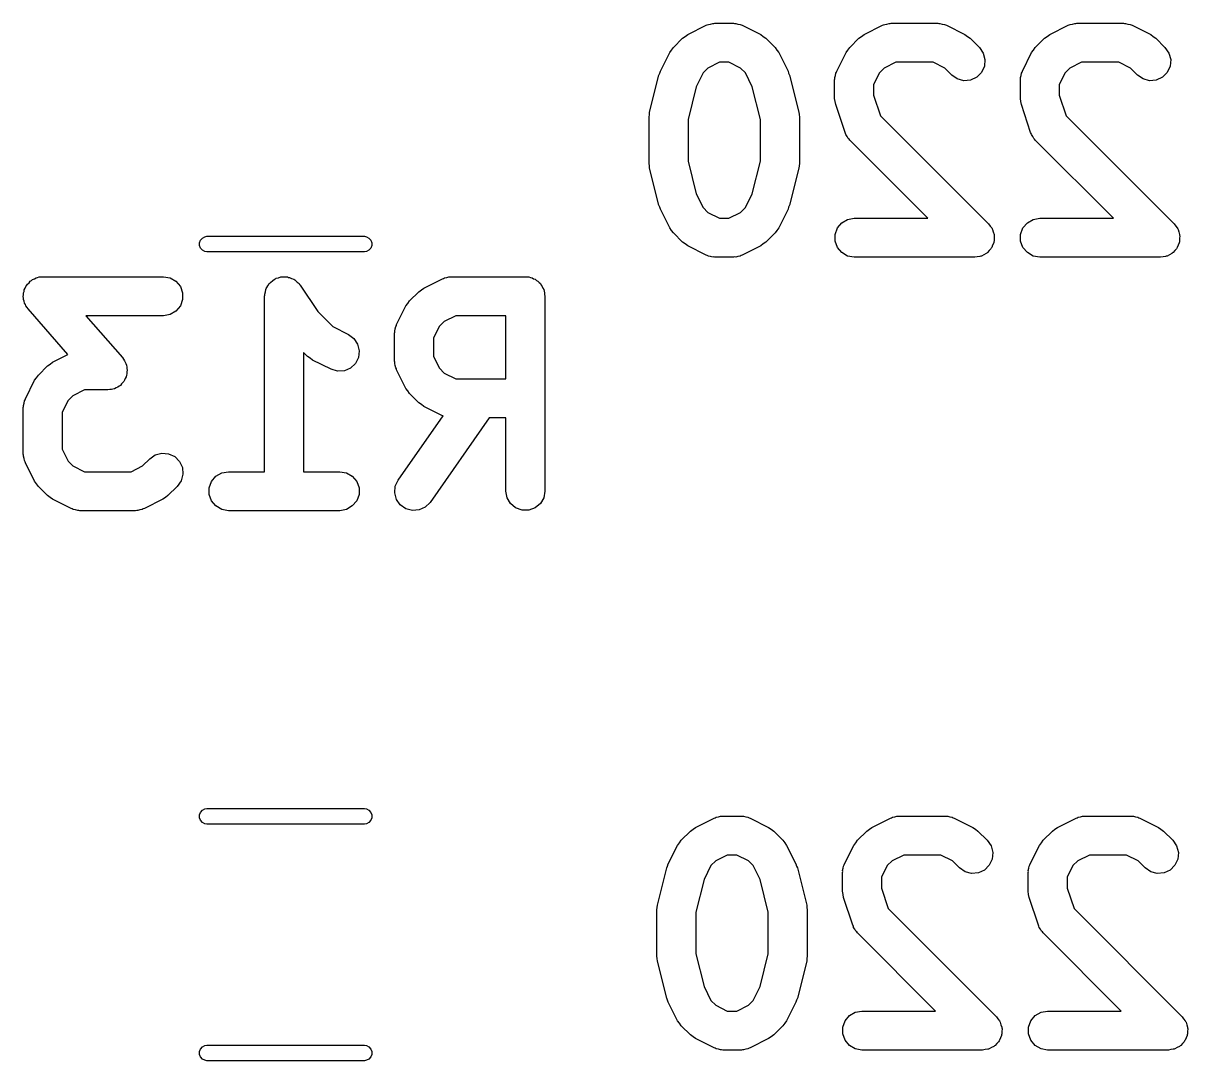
# Model space of a CAD drawing. Extents: x 81 to 161, y -172 to -32.
# Drawn here: x 127.27 to 136.23, y -143.59 to -135.61 of the extents above; entities that cross this region are included whole.
import ezdxf

# ---------------------------------------------------------------- set-up
doc = ezdxf.new("R2010")
doc.units = 0
doc.header["$MEASUREMENT"] = 0
doc.layers.add('BLACK', color=7, linetype='CONTINUOUS')

msp = doc.modelspace()

# ---------------------------------------------------------------- linework, layer by layer
at = {"layer": 'BLACK', "linetype": 'CONTINUOUS'}
for p, q in [((132.38, -135.696), (132.523, -135.624)), ((132.523, -135.624), (132.531, -135.622)), ((132.531, -135.622), (132.539, -135.618)), ((132.539, -135.618), (132.556, -135.615)), ((132.556, -135.615), (132.573, -135.61)), ((132.573, -135.61), (132.581, -135.61)), ((132.581, -135.61), (132.59, -135.609)), ((132.59, -135.609), (132.733, -135.609)), ((132.733, -135.609), (132.741, -135.61)), ((132.741, -135.61), (132.75, -135.61)), ((132.75, -135.61), (132.767, -135.615)), ((132.767, -135.615), (132.784, -135.618)), ((132.784, -135.618), (132.792, -135.622)), ((132.792, -135.622), (132.8, -135.624)), ((132.8, -135.624), (132.943, -135.696)), ((133.737, -135.696), (133.88, -135.624)), ((133.88, -135.624), (133.888, -135.622)), ((133.888, -135.622), (133.896, -135.618)), ((133.896, -135.618), (133.913, -135.615)), ((133.913, -135.615), (133.93, -135.61)), ((133.93, -135.61), (133.939, -135.61)), ((133.939, -135.61), (133.947, -135.609)), ((133.947, -135.609), (134.304, -135.609)), ((134.304, -135.609), (134.313, -135.61)), ((134.313, -135.61), (134.321, -135.61)), ((134.321, -135.61), (134.338, -135.615)), ((134.338, -135.615), (134.356, -135.618)), ((134.356, -135.618), (134.363, -135.622)), ((134.363, -135.622), (134.371, -135.624)), ((134.371, -135.624), (134.514, -135.696)), ((135.166, -135.696), (135.309, -135.624)), ((135.309, -135.624), (135.317, -135.622)), ((135.317, -135.622), (135.324, -135.618)), ((135.324, -135.618), (135.342, -135.615)), ((135.342, -135.615), (135.359, -135.61)), ((135.359, -135.61), (135.367, -135.61)), ((135.367, -135.61), (135.376, -135.609)), ((135.376, -135.609), (135.733, -135.609)), ((135.733, -135.609), (135.741, -135.61)), ((135.741, -135.61), (135.75, -135.61)), ((135.75, -135.61), (135.767, -135.615)), ((135.767, -135.615), (135.784, -135.618)), ((135.784, -135.618), (135.792, -135.622)), ((135.792, -135.622), (135.8, -135.624)), ((135.8, -135.624), (135.943, -135.696)), ((132.27, -135.795), (132.341, -135.724)), ((132.341, -135.724), (132.361, -135.71)), ((132.361, -135.71), (132.38, -135.696)), ((132.943, -135.696), (132.962, -135.71)), ((132.962, -135.71), (132.982, -135.724)), ((132.982, -135.724), (133.053, -135.795)), ((133.627, -135.795), (133.698, -135.724)), ((133.698, -135.724), (133.718, -135.71)), ((133.718, -135.71), (133.737, -135.696)), ((134.514, -135.696), (134.534, -135.71)), ((134.534, -135.71), (134.553, -135.724)), ((134.553, -135.724), (134.625, -135.795)), ((135.055, -135.795), (135.127, -135.724)), ((135.127, -135.724), (135.146, -135.71)), ((135.146, -135.71), (135.166, -135.696)), ((135.943, -135.696), (135.962, -135.71)), ((135.962, -135.71), (135.982, -135.724)), ((135.982, -135.724), (136.053, -135.795)), ((132.17, -135.977), (132.242, -135.834)), ((132.242, -135.834), (132.256, -135.815)), ((132.256, -135.815), (132.27, -135.795)), ((133.053, -135.795), (133.067, -135.815)), ((133.067, -135.815), (133.081, -135.834)), ((133.081, -135.834), (133.153, -135.977)), ((133.527, -135.977), (133.599, -135.834)), ((133.599, -135.834), (133.613, -135.815)), ((133.613, -135.815), (133.627, -135.795)), ((134.625, -135.795), (134.655, -135.838)), ((134.655, -135.838), (134.668, -135.888)), ((134.956, -135.977), (135.027, -135.834)), ((135.027, -135.834), (135.042, -135.815)), ((135.042, -135.815), (135.055, -135.795)), ((136.053, -135.795), (136.083, -135.838)), ((136.083, -135.838), (136.097, -135.888)), ((132.625, -135.909), (132.536, -135.953)), ((132.697, -135.909), (132.625, -135.909)), ((132.787, -135.953), (132.697, -135.909)), ((133.983, -135.909), (133.893, -135.953)), ((134.269, -135.909), (133.983, -135.909)), ((134.358, -135.953), (134.269, -135.909)), ((134.668, -135.888), (134.663, -135.94)), ((135.411, -135.909), (135.322, -135.953)), ((135.697, -135.909), (135.411, -135.909)), ((135.787, -135.953), (135.697, -135.909)), ((136.097, -135.888), (136.092, -135.94)), ((132.087, -136.294), (132.159, -136.008)), ((132.159, -136.008), (132.165, -135.993)), ((132.165, -135.993), (132.17, -135.977)), ((132.499, -135.99), (132.446, -136.097)), ((132.536, -135.953), (132.499, -135.99)), ((132.824, -135.99), (132.787, -135.953)), ((132.877, -136.097), (132.824, -135.99)), ((133.153, -135.977), (133.157, -135.993)), ((133.157, -135.993), (133.164, -136.008)), ((133.164, -136.008), (133.236, -136.294)), ((133.512, -136.027), (133.517, -136.01)), ((133.513, -136.036), (133.512, -136.027)), ((133.517, -136.01), (133.52, -135.993)), ((133.52, -135.993), (133.525, -135.985)), ((133.525, -135.985), (133.527, -135.977)), ((133.856, -135.99), (133.811, -136.08)), ((133.893, -135.953), (133.856, -135.99)), ((134.413, -136.007), (134.358, -135.953)), ((134.455, -136.037), (134.413, -136.007)), ((134.605, -136.024), (134.557, -136.046)), ((134.641, -135.987), (134.605, -136.024)), ((134.663, -135.94), (134.641, -135.987)), ((134.941, -136.027), (134.946, -136.01)), ((134.942, -136.036), (134.941, -136.027)), ((134.946, -136.01), (134.949, -135.993)), ((134.949, -135.993), (134.953, -135.985)), ((134.953, -135.985), (134.956, -135.977)), ((135.285, -135.99), (135.24, -136.08)), ((135.322, -135.953), (135.285, -135.99)), ((135.841, -136.007), (135.787, -135.953)), ((135.884, -136.037), (135.841, -136.007)), ((136.033, -136.024), (135.986, -136.046)), ((136.07, -135.987), (136.033, -136.024)), ((136.092, -135.94), (136.07, -135.987)), ((132.446, -136.097), (132.383, -136.348)), ((132.94, -136.348), (132.877, -136.097)), ((133.511, -136.044), (133.513, -136.036)), ((133.511, -136.187), (133.511, -136.044)), ((133.811, -136.08), (133.811, -136.163)), ((134.505, -136.051), (134.455, -136.037)), ((134.557, -136.046), (134.505, -136.051)), ((134.94, -136.044), (134.942, -136.036)), ((134.94, -136.187), (134.94, -136.044)), ((135.24, -136.08), (135.24, -136.163)), ((135.934, -136.051), (135.884, -136.037)), ((135.986, -136.046), (135.934, -136.051)), ((133.516, -136.211), (133.511, -136.187)), ((133.811, -136.163), (133.864, -136.32)), ((134.944, -136.211), (134.94, -136.187)), ((135.24, -136.163), (135.293, -136.32)), ((132.086, -136.312), (132.087, -136.294)), ((133.236, -136.294), (133.237, -136.312)), ((133.519, -136.235), (133.516, -136.211)), ((133.591, -136.449), (133.519, -136.235)), ((134.948, -136.235), (134.944, -136.211)), ((135.019, -136.449), (134.948, -136.235)), ((132.083, -136.33), (132.086, -136.312)), ((132.083, -136.687), (132.083, -136.33)), ((132.383, -136.348), (132.383, -136.669)), ((132.94, -136.669), (132.94, -136.348)), ((133.237, -136.312), (133.24, -136.33)), ((133.24, -136.33), (133.24, -136.687)), ((133.864, -136.32), (134.696, -137.153)), ((135.293, -136.32), (136.125, -137.153)), ((133.595, -136.456), (133.591, -136.449)), ((133.597, -136.465), (133.595, -136.456)), ((133.607, -136.479), (133.597, -136.465)), ((135.023, -136.456), (135.019, -136.449)), ((135.025, -136.465), (135.023, -136.456)), ((135.036, -136.479), (135.025, -136.465)), ((133.615, -136.495), (133.607, -136.479)), ((133.622, -136.5), (133.615, -136.495)), ((133.627, -136.507), (133.622, -136.5)), ((134.228, -137.109), (133.627, -136.507)), ((135.044, -136.495), (135.036, -136.479)), ((135.05, -136.5), (135.044, -136.495)), ((135.055, -136.507), (135.05, -136.5)), ((135.656, -137.109), (135.055, -136.507)), ((132.086, -136.705), (132.083, -136.687)), ((132.087, -136.724), (132.086, -136.705)), ((132.159, -137.009), (132.087, -136.724)), ((132.383, -136.669), (132.446, -136.921)), ((132.877, -136.921), (132.94, -136.669)), ((133.236, -136.724), (133.164, -137.009)), ((133.237, -136.705), (133.236, -136.724)), ((133.24, -136.687), (133.237, -136.705)), ((132.446, -136.921), (132.499, -137.027)), ((132.824, -137.027), (132.877, -136.921)), ((132.165, -137.024), (132.159, -137.009)), ((133.164, -137.009), (133.157, -137.024)), ((132.17, -137.04), (132.165, -137.024)), ((132.242, -137.183), (132.17, -137.04)), ((132.499, -137.027), (132.536, -137.064)), ((132.536, -137.064), (132.625, -137.109)), ((132.697, -137.109), (132.787, -137.064)), ((132.787, -137.064), (132.824, -137.027)), ((133.153, -137.04), (133.081, -137.183)), ((133.157, -137.024), (133.153, -137.04)), ((132.256, -137.202), (132.242, -137.183)), ((132.625, -137.109), (132.697, -137.109)), ((133.081, -137.183), (133.067, -137.202)), ((133.514, -137.233), (133.532, -137.184)), ((133.532, -137.184), (133.565, -137.144)), ((133.565, -137.144), (133.61, -137.118)), ((133.61, -137.118), (133.661, -137.109)), ((133.661, -137.109), (134.228, -137.109)), ((134.696, -137.153), (134.707, -137.169)), ((134.707, -137.169), (134.72, -137.184)), ((134.72, -137.184), (134.722, -137.19)), ((134.722, -137.19), (134.726, -137.195)), ((134.942, -137.233), (134.96, -137.184)), ((134.96, -137.184), (134.994, -137.144)), ((134.994, -137.144), (135.039, -137.118)), ((135.039, -137.118), (135.09, -137.109)), ((135.09, -137.109), (135.656, -137.109)), ((136.125, -137.153), (136.136, -137.169)), ((136.136, -137.169), (136.148, -137.184)), ((136.148, -137.184), (136.151, -137.19)), ((136.151, -137.19), (136.155, -137.195)), ((128.624, -137.297), (128.631, -137.278)), ((128.631, -137.278), (128.645, -137.261)), ((128.645, -137.261), (128.663, -137.251)), ((128.663, -137.251), (128.679, -137.248)), ((128.679, -137.248), (129.893, -137.248)), ((129.893, -137.248), (129.909, -137.251)), ((129.909, -137.251), (129.927, -137.261)), ((129.927, -137.261), (129.941, -137.278)), ((129.941, -137.278), (129.948, -137.297)), ((132.27, -137.222), (132.256, -137.202)), ((132.341, -137.293), (132.27, -137.222)), ((133.053, -137.222), (132.982, -137.293)), ((133.067, -137.202), (133.053, -137.222)), ((133.514, -137.285), (133.514, -137.233)), ((134.726, -137.195), (134.731, -137.214)), ((134.731, -137.214), (134.738, -137.233)), ((134.738, -137.233), (134.738, -137.239)), ((134.738, -137.239), (134.739, -137.245)), ((134.739, -137.245), (134.738, -137.265)), ((134.738, -137.265), (134.738, -137.285)), ((134.942, -137.285), (134.942, -137.233)), ((136.155, -137.195), (136.16, -137.214)), ((136.16, -137.214), (136.166, -137.233)), ((136.166, -137.233), (136.166, -137.239)), ((136.166, -137.239), (136.168, -137.245)), ((136.168, -137.245), (136.166, -137.265)), ((136.166, -137.265), (136.166, -137.285)), ((128.624, -137.319), (128.624, -137.297)), ((128.631, -137.338), (128.624, -137.319)), ((128.645, -137.355), (128.631, -137.338)), ((128.663, -137.365), (128.645, -137.355)), ((128.679, -137.368), (128.663, -137.365)), ((129.893, -137.368), (128.679, -137.368)), ((129.909, -137.365), (129.893, -137.368)), ((129.927, -137.355), (129.909, -137.365)), ((129.941, -137.338), (129.927, -137.355)), ((129.948, -137.319), (129.941, -137.338)), ((129.948, -137.297), (129.948, -137.319)), ((132.361, -137.307), (132.341, -137.293)), ((132.38, -137.321), (132.361, -137.307)), ((132.523, -137.393), (132.38, -137.321)), ((132.943, -137.321), (132.8, -137.393)), ((132.962, -137.307), (132.943, -137.321)), ((132.982, -137.293), (132.962, -137.307)), ((133.532, -137.334), (133.514, -137.285)), ((133.565, -137.373), (133.532, -137.334)), ((134.699, -137.358), (134.686, -137.373)), ((134.713, -137.345), (134.699, -137.358)), ((134.716, -137.339), (134.713, -137.345)), ((134.72, -137.334), (134.716, -137.339)), ((134.727, -137.315), (134.72, -137.334)), ((134.735, -137.297), (134.727, -137.315)), ((134.738, -137.285), (134.735, -137.291)), ((134.735, -137.291), (134.735, -137.297)), ((134.96, -137.334), (134.942, -137.285)), ((134.994, -137.373), (134.96, -137.334)), ((136.128, -137.358), (136.115, -137.373)), ((136.141, -137.345), (136.128, -137.358)), ((136.144, -137.339), (136.141, -137.345)), ((136.148, -137.334), (136.144, -137.339)), ((136.155, -137.315), (136.148, -137.334)), ((136.163, -137.297), (136.155, -137.315)), ((136.164, -137.291), (136.163, -137.297)), ((136.166, -137.285), (136.164, -137.291)), ((132.531, -137.395), (132.523, -137.393)), ((132.539, -137.4), (132.531, -137.395)), ((132.556, -137.403), (132.539, -137.4)), ((132.573, -137.408), (132.556, -137.403)), ((132.581, -137.407), (132.573, -137.408)), ((132.59, -137.409), (132.581, -137.407)), ((132.733, -137.409), (132.59, -137.409)), ((132.741, -137.407), (132.733, -137.409)), ((132.75, -137.408), (132.741, -137.407)), ((132.767, -137.403), (132.75, -137.408)), ((132.784, -137.4), (132.767, -137.403)), ((132.792, -137.395), (132.784, -137.4)), ((132.8, -137.393), (132.792, -137.395)), ((133.61, -137.4), (133.565, -137.373)), ((133.661, -137.409), (133.61, -137.4)), ((134.59, -137.409), (133.661, -137.409)), ((134.609, -137.405), (134.59, -137.409)), ((134.629, -137.403), (134.609, -137.405)), ((134.635, -137.401), (134.629, -137.403)), ((134.641, -137.4), (134.635, -137.401)), ((134.658, -137.39), (134.641, -137.4)), ((134.676, -137.381), (134.658, -137.39)), ((134.681, -137.377), (134.676, -137.381)), ((134.686, -137.373), (134.681, -137.377)), ((135.039, -137.4), (134.994, -137.373)), ((135.09, -137.409), (135.039, -137.4)), ((136.019, -137.409), (135.09, -137.409)), ((136.038, -137.405), (136.019, -137.409)), ((136.057, -137.403), (136.038, -137.405)), ((136.063, -137.401), (136.057, -137.403)), ((136.07, -137.4), (136.063, -137.401)), ((136.087, -137.39), (136.07, -137.4)), ((136.105, -137.381), (136.087, -137.39)), ((136.109, -137.377), (136.105, -137.381)), ((136.115, -137.373), (136.109, -137.377)), ((127.282, -137.647), (127.287, -137.634)), ((127.287, -137.634), (127.295, -137.625)), ((127.295, -137.625), (127.3, -137.615)), ((127.3, -137.615), (127.311, -137.605)), ((127.311, -137.605), (127.321, -137.594)), ((127.321, -137.594), (127.331, -137.588)), ((127.331, -137.588), (127.339, -137.58)), ((127.339, -137.58), (127.353, -137.575)), ((127.353, -137.575), (127.366, -137.568)), ((127.366, -137.568), (127.377, -137.566)), ((127.377, -137.566), (127.388, -137.561)), ((127.388, -137.561), (127.403, -137.561)), ((127.403, -137.561), (127.417, -137.559)), ((127.417, -137.559), (128.346, -137.559)), ((128.346, -137.559), (128.397, -137.568)), ((128.397, -137.568), (128.442, -137.594)), ((128.442, -137.594), (128.476, -137.634)), ((128.476, -137.634), (128.493, -137.683)), ((129.14, -137.642), (129.15, -137.628)), ((129.15, -137.628), (129.159, -137.612)), ((129.159, -137.612), (129.166, -137.607)), ((129.166, -137.607), (129.171, -137.6)), ((129.171, -137.6), (129.186, -137.59)), ((129.186, -137.59), (129.199, -137.579)), ((129.199, -137.579), (129.207, -137.576)), ((129.207, -137.576), (129.214, -137.571)), ((129.214, -137.571), (129.231, -137.567)), ((129.231, -137.567), (129.248, -137.561)), ((129.248, -137.561), (129.257, -137.561)), ((129.257, -137.561), (129.265, -137.559)), ((129.265, -137.559), (129.282, -137.561)), ((129.282, -137.561), (129.3, -137.561)), ((129.3, -137.561), (129.308, -137.564)), ((129.308, -137.564), (129.316, -137.565)), ((129.316, -137.565), (129.332, -137.573)), ((129.332, -137.573), (129.349, -137.579)), ((129.349, -137.579), (129.356, -137.584)), ((129.356, -137.584), (129.363, -137.588)), ((129.363, -137.588), (129.375, -137.601)), ((129.375, -137.601), (129.389, -137.612)), ((129.389, -137.612), (129.393, -137.619)), ((129.393, -137.619), (129.399, -137.625)), ((129.399, -137.625), (129.534, -137.827)), ((130.35, -137.646), (130.493, -137.574)), ((130.493, -137.574), (130.501, -137.572)), ((130.501, -137.572), (130.509, -137.568)), ((130.509, -137.568), (130.526, -137.565)), ((130.526, -137.565), (130.543, -137.56)), ((130.543, -137.56), (130.551, -137.56)), ((130.551, -137.56), (130.56, -137.559)), ((130.56, -137.559), (131.131, -137.559)), ((131.131, -137.559), (131.144, -137.561)), ((131.144, -137.561), (131.157, -137.561)), ((131.157, -137.561), (131.17, -137.565)), ((131.17, -137.565), (131.183, -137.568)), ((131.183, -137.568), (131.194, -137.574)), ((131.194, -137.574), (131.206, -137.579)), ((131.206, -137.579), (131.216, -137.587)), ((131.216, -137.587), (131.228, -137.594)), ((131.228, -137.594), (131.236, -137.604)), ((131.236, -137.604), (131.246, -137.612)), ((131.246, -137.612), (131.253, -137.624)), ((131.253, -137.624), (131.261, -137.634)), ((131.261, -137.634), (131.266, -137.646)), ((127.267, -137.712), (127.269, -137.697)), ((127.269, -137.723), (127.267, -137.712)), ((127.269, -137.683), (127.273, -137.672)), ((127.269, -137.697), (127.269, -137.683)), ((127.269, -137.735), (127.269, -137.723)), ((127.273, -137.672), (127.275, -137.66)), ((127.275, -137.66), (127.282, -137.647)), ((128.493, -137.683), (128.493, -137.735)), ((129.124, -137.709), (129.126, -137.7)), ((129.124, -139.059), (129.124, -137.709)), ((129.125, -137.692), (129.13, -137.675)), ((129.126, -137.7), (129.125, -137.692)), ((129.13, -137.675), (129.133, -137.657)), ((129.133, -137.657), (129.137, -137.65)), ((129.137, -137.65), (129.14, -137.642)), ((130.24, -137.745), (130.311, -137.674)), ((130.311, -137.674), (130.331, -137.66)), ((130.331, -137.66), (130.35, -137.646)), ((131.266, -137.646), (131.272, -137.657)), ((131.272, -137.657), (131.275, -137.67)), ((131.275, -137.67), (131.279, -137.683)), ((131.279, -137.683), (131.279, -137.696)), ((131.279, -137.696), (131.281, -137.709)), ((131.281, -137.709), (131.281, -139.209)), ((127.274, -137.748), (127.269, -137.735)), ((127.277, -137.763), (127.274, -137.748)), ((127.283, -137.773), (127.277, -137.763)), ((127.287, -137.784), (127.283, -137.773)), ((127.297, -137.795), (127.287, -137.784)), ((127.304, -137.807), (127.297, -137.795)), ((127.611, -138.158), (127.304, -137.807)), ((128.476, -137.784), (128.442, -137.823)), ((128.493, -137.735), (128.476, -137.784)), ((130.14, -137.927), (130.212, -137.784)), ((130.212, -137.784), (130.226, -137.765)), ((130.226, -137.765), (130.24, -137.745)), ((128.346, -137.859), (127.748, -137.859)), ((127.748, -137.859), (128.03, -138.181)), ((128.397, -137.85), (128.346, -137.859)), ((128.442, -137.823), (128.397, -137.85)), ((129.534, -137.827), (129.649, -137.942)), ((130.506, -137.903), (130.469, -137.94)), ((130.595, -137.859), (130.506, -137.903)), ((130.981, -137.859), (130.595, -137.859)), ((130.981, -138.344), (130.981, -137.859)), ((129.649, -137.942), (129.77, -138.003)), ((130.124, -137.994), (130.126, -137.986)), ((130.124, -138.209), (130.124, -137.994)), ((130.125, -137.977), (130.13, -137.96)), ((130.126, -137.986), (130.125, -137.977)), ((130.13, -137.96), (130.133, -137.943)), ((130.133, -137.943), (130.138, -137.935)), ((130.138, -137.935), (130.14, -137.927)), ((130.469, -137.94), (130.424, -138.03)), ((129.77, -138.003), (129.812, -138.034)), ((129.812, -138.034), (129.84, -138.077)), ((129.84, -138.077), (129.853, -138.128)), ((130.424, -138.03), (130.424, -138.173)), ((127.493, -138.217), (127.611, -138.158)), ((129.454, -138.172), (129.424, -138.142)), ((129.424, -138.142), (129.424, -139.059)), ((129.474, -138.186), (129.454, -138.172)), ((129.853, -138.128), (129.847, -138.18)), ((130.424, -138.173), (130.469, -138.263)), ((127.383, -138.317), (127.454, -138.245)), ((127.454, -138.245), (127.474, -138.232)), ((127.474, -138.232), (127.493, -138.217)), ((128.03, -138.181), (128.038, -138.194)), ((128.038, -138.194), (128.047, -138.205)), ((128.047, -138.205), (128.051, -138.216)), ((128.051, -138.216), (128.057, -138.226)), ((128.057, -138.226), (128.06, -138.24)), ((128.06, -138.24), (128.065, -138.254)), ((128.065, -138.254), (128.065, -138.266)), ((128.065, -138.266), (128.067, -138.277)), ((129.493, -138.2), (129.474, -138.186)), ((129.636, -138.271), (129.493, -138.2)), ((129.786, -138.262), (129.738, -138.283)), ((129.823, -138.227), (129.786, -138.262)), ((129.847, -138.18), (129.823, -138.227)), ((130.126, -138.217), (130.124, -138.209)), ((130.125, -138.226), (130.126, -138.217)), ((130.13, -138.243), (130.125, -138.226)), ((130.133, -138.26), (130.13, -138.243)), ((130.138, -138.267), (130.133, -138.26)), ((130.14, -138.276), (130.138, -138.267)), ((130.469, -138.263), (130.506, -138.3)), ((127.283, -138.499), (127.354, -138.356)), ((127.354, -138.356), (127.369, -138.336)), ((127.369, -138.336), (127.383, -138.317)), ((128.047, -138.355), (128.04, -138.364)), ((128.052, -138.341), (128.047, -138.355)), ((128.059, -138.328), (128.052, -138.341)), ((128.061, -138.317), (128.059, -138.328)), ((128.065, -138.306), (128.061, -138.317)), ((128.067, -138.277), (128.065, -138.291)), ((128.065, -138.291), (128.065, -138.306)), ((129.686, -138.286), (129.636, -138.271)), ((129.738, -138.283), (129.686, -138.286)), ((130.212, -138.419), (130.14, -138.276)), ((130.506, -138.3), (130.595, -138.344)), ((130.595, -138.344), (130.981, -138.344)), ((127.738, -138.43), (127.649, -138.475)), ((127.917, -138.43), (127.738, -138.43)), ((127.932, -138.427), (127.917, -138.43)), ((127.946, -138.427), (127.932, -138.427)), ((127.957, -138.423), (127.946, -138.427)), ((127.968, -138.421), (127.957, -138.423)), ((127.981, -138.414), (127.968, -138.421)), ((127.995, -138.408), (127.981, -138.414)), ((128.004, -138.401), (127.995, -138.408)), ((128.014, -138.395), (128.004, -138.401)), ((128.023, -138.384), (128.014, -138.395)), ((128.034, -138.374), (128.023, -138.384)), ((128.04, -138.364), (128.034, -138.374)), ((130.226, -138.438), (130.212, -138.419)), ((130.24, -138.457), (130.226, -138.438)), ((127.268, -138.549), (127.273, -138.532)), ((127.273, -138.532), (127.276, -138.514)), ((127.276, -138.514), (127.281, -138.507)), ((127.281, -138.507), (127.283, -138.499)), ((127.612, -138.512), (127.567, -138.601)), ((127.649, -138.475), (127.612, -138.512)), ((130.311, -138.529), (130.24, -138.457)), ((130.331, -138.543), (130.311, -138.529)), ((127.267, -138.566), (127.269, -138.557)), ((127.267, -138.923), (127.267, -138.566)), ((127.269, -138.557), (127.268, -138.549)), ((127.567, -138.601), (127.567, -138.887)), ((130.35, -138.557), (130.331, -138.543)), ((130.493, -138.628), (130.35, -138.557)), ((130.151, -139.123), (130.497, -138.63)), ((130.852, -138.644), (130.397, -139.295)), ((130.497, -138.63), (130.493, -138.628)), ((130.981, -138.644), (130.852, -138.644)), ((130.981, -139.209), (130.981, -138.644)), ((127.567, -138.887), (127.612, -138.977)), ((127.269, -138.931), (127.267, -138.923)), ((127.268, -138.94), (127.269, -138.931)), ((127.273, -138.957), (127.268, -138.94)), ((127.276, -138.974), (127.273, -138.957)), ((127.281, -138.982), (127.276, -138.974)), ((127.283, -138.99), (127.281, -138.982)), ((127.612, -138.977), (127.649, -139.014)), ((128.185, -139.014), (128.24, -138.96)), ((128.24, -138.96), (128.282, -138.93)), ((128.282, -138.93), (128.333, -138.916)), ((128.333, -138.916), (128.385, -138.921)), ((128.385, -138.921), (128.432, -138.943)), ((128.432, -138.943), (128.469, -138.98)), ((128.469, -138.98), (128.491, -139.027)), ((127.354, -139.133), (127.283, -138.99)), ((127.649, -139.014), (127.738, -139.059)), ((127.738, -139.059), (128.096, -139.059)), ((128.096, -139.059), (128.185, -139.014)), ((128.491, -139.027), (128.495, -139.079)), ((128.749, -139.094), (128.794, -139.068)), ((128.794, -139.068), (128.846, -139.059)), ((128.846, -139.059), (129.124, -139.059)), ((129.424, -139.059), (129.703, -139.059)), ((129.703, -139.059), (129.754, -139.068)), ((129.754, -139.068), (129.799, -139.094)), ((127.369, -139.152), (127.354, -139.133)), ((127.383, -139.172), (127.369, -139.152)), ((128.482, -139.129), (128.452, -139.172)), ((128.495, -139.079), (128.482, -139.129)), ((128.698, -139.183), (128.716, -139.134)), ((128.716, -139.134), (128.749, -139.094)), ((129.799, -139.094), (129.833, -139.134)), ((129.833, -139.134), (129.851, -139.183)), ((130.129, -139.17), (130.151, -139.123)), ((127.454, -139.243), (127.383, -139.172)), ((127.474, -139.257), (127.454, -139.243)), ((128.38, -139.243), (128.361, -139.257)), ((128.452, -139.172), (128.38, -139.243)), ((128.698, -139.235), (128.698, -139.183)), ((128.716, -139.284), (128.698, -139.235)), ((129.851, -139.235), (129.833, -139.284)), ((129.851, -139.183), (129.851, -139.235)), ((130.125, -139.222), (130.129, -139.17)), ((130.138, -139.272), (130.125, -139.222)), ((130.99, -139.26), (130.981, -139.209)), ((131.281, -139.209), (131.272, -139.26)), ((127.493, -139.271), (127.474, -139.257)), ((127.636, -139.343), (127.493, -139.271)), ((127.644, -139.345), (127.636, -139.343)), ((128.199, -139.343), (128.19, -139.345)), ((128.341, -139.271), (128.199, -139.343)), ((128.361, -139.257), (128.341, -139.271)), ((128.749, -139.323), (128.716, -139.284)), ((128.794, -139.35), (128.749, -139.323)), ((129.799, -139.323), (129.754, -139.35)), ((129.833, -139.284), (129.799, -139.323)), ((130.168, -139.315), (130.138, -139.272)), ((130.211, -139.345), (130.168, -139.315)), ((130.36, -139.331), (130.313, -139.353)), ((130.397, -139.295), (130.36, -139.331)), ((131.017, -139.305), (130.99, -139.26)), ((131.056, -139.338), (131.017, -139.305)), ((131.105, -139.356), (131.056, -139.338)), ((131.206, -139.338), (131.157, -139.356)), ((131.246, -139.305), (131.206, -139.338)), ((131.272, -139.26), (131.246, -139.305)), ((127.652, -139.35), (127.644, -139.345)), ((127.669, -139.353), (127.652, -139.35)), ((127.686, -139.358), (127.669, -139.353)), ((127.694, -139.357), (127.686, -139.358)), ((127.703, -139.359), (127.694, -139.357)), ((128.131, -139.359), (127.703, -139.359)), ((128.14, -139.357), (128.131, -139.359)), ((128.149, -139.358), (128.14, -139.357)), ((128.165, -139.353), (128.149, -139.358)), ((128.183, -139.35), (128.165, -139.353)), ((128.19, -139.345), (128.183, -139.35)), ((128.846, -139.359), (128.794, -139.35)), ((129.703, -139.359), (128.846, -139.359)), ((129.754, -139.35), (129.703, -139.359)), ((130.261, -139.358), (130.211, -139.345)), ((130.313, -139.353), (130.261, -139.358)), ((131.157, -139.356), (131.105, -139.356)), ((128.631, -141.681), (128.645, -141.664)), ((128.645, -141.664), (128.663, -141.654)), ((128.663, -141.654), (128.679, -141.651)), ((128.679, -141.651), (129.893, -141.651)), ((129.893, -141.651), (129.909, -141.654)), ((129.909, -141.654), (129.927, -141.664)), ((129.927, -141.664), (129.941, -141.681)), ((128.624, -141.7), (128.631, -141.681)), ((128.624, -141.722), (128.624, -141.7)), ((128.631, -141.741), (128.624, -141.722)), ((128.645, -141.758), (128.631, -141.741)), ((128.663, -141.768), (128.645, -141.758)), ((129.927, -141.758), (129.909, -141.768)), ((129.941, -141.741), (129.927, -141.758)), ((129.941, -141.681), (129.948, -141.7)), ((129.948, -141.722), (129.941, -141.741)), ((129.948, -141.7), (129.948, -141.722)), ((132.44, -141.796), (132.583, -141.724)), ((132.583, -141.724), (132.591, -141.722)), ((132.591, -141.722), (132.599, -141.718)), ((132.599, -141.718), (132.616, -141.715)), ((132.616, -141.715), (132.633, -141.71)), ((132.633, -141.71), (132.641, -141.71)), ((132.641, -141.71), (132.65, -141.709)), ((132.65, -141.709), (132.793, -141.709)), ((132.793, -141.709), (132.801, -141.71)), ((132.801, -141.71), (132.81, -141.71)), ((132.81, -141.71), (132.827, -141.715)), ((132.827, -141.715), (132.844, -141.718)), ((132.844, -141.718), (132.852, -141.722)), ((132.852, -141.722), (132.86, -141.724)), ((132.86, -141.724), (133.003, -141.796)), ((133.797, -141.796), (133.94, -141.724)), ((133.94, -141.724), (133.948, -141.722)), ((133.948, -141.722), (133.956, -141.718)), ((133.956, -141.718), (133.973, -141.715)), ((133.973, -141.715), (133.99, -141.71)), ((133.99, -141.71), (133.999, -141.71)), ((133.999, -141.71), (134.007, -141.709)), ((134.007, -141.709), (134.364, -141.709)), ((134.364, -141.709), (134.373, -141.71)), ((134.373, -141.71), (134.381, -141.71)), ((134.381, -141.71), (134.398, -141.715)), ((134.398, -141.715), (134.416, -141.718)), ((134.416, -141.718), (134.423, -141.722)), ((134.423, -141.722), (134.431, -141.724)), ((134.431, -141.724), (134.574, -141.796)), ((135.226, -141.796), (135.369, -141.724)), ((135.369, -141.724), (135.377, -141.722)), ((135.377, -141.722), (135.384, -141.718)), ((135.384, -141.718), (135.402, -141.715)), ((135.402, -141.715), (135.419, -141.71)), ((135.419, -141.71), (135.427, -141.71)), ((135.427, -141.71), (135.436, -141.709)), ((135.436, -141.709), (135.793, -141.709)), ((135.793, -141.709), (135.801, -141.71)), ((135.801, -141.71), (135.81, -141.71)), ((135.81, -141.71), (135.827, -141.715)), ((135.827, -141.715), (135.844, -141.718)), ((135.844, -141.718), (135.852, -141.722)), ((135.852, -141.722), (135.86, -141.724)), ((135.86, -141.724), (136.003, -141.796)), ((128.679, -141.771), (128.663, -141.768)), ((129.893, -141.771), (128.679, -141.771)), ((129.909, -141.768), (129.893, -141.771)), ((132.33, -141.895), (132.401, -141.824)), ((132.401, -141.824), (132.421, -141.81)), ((132.421, -141.81), (132.44, -141.796)), ((133.003, -141.796), (133.022, -141.81)), ((133.022, -141.81), (133.042, -141.824)), ((133.042, -141.824), (133.113, -141.895)), ((133.687, -141.895), (133.758, -141.824)), ((133.758, -141.824), (133.778, -141.81)), ((133.778, -141.81), (133.797, -141.796)), ((134.574, -141.796), (134.594, -141.81)), ((134.594, -141.81), (134.613, -141.824)), ((134.613, -141.824), (134.685, -141.895)), ((135.115, -141.895), (135.187, -141.824)), ((135.187, -141.824), (135.206, -141.81)), ((135.206, -141.81), (135.226, -141.796)), ((136.003, -141.796), (136.022, -141.81)), ((136.022, -141.81), (136.042, -141.824)), ((136.042, -141.824), (136.113, -141.895)), ((132.23, -142.077), (132.302, -141.934)), ((132.302, -141.934), (132.316, -141.915)), ((132.316, -141.915), (132.33, -141.895)), ((133.113, -141.895), (133.127, -141.915)), ((133.127, -141.915), (133.141, -141.934)), ((133.141, -141.934), (133.213, -142.077)), ((133.587, -142.077), (133.659, -141.934)), ((133.659, -141.934), (133.673, -141.915)), ((133.673, -141.915), (133.687, -141.895)), ((134.685, -141.895), (134.715, -141.938)), ((134.715, -141.938), (134.728, -141.988)), ((135.016, -142.077), (135.087, -141.934)), ((135.087, -141.934), (135.102, -141.915)), ((135.102, -141.915), (135.115, -141.895)), ((136.113, -141.895), (136.143, -141.938)), ((136.143, -141.938), (136.157, -141.988)), ((132.685, -142.009), (132.596, -142.053)), ((132.757, -142.009), (132.685, -142.009)), ((132.847, -142.053), (132.757, -142.009)), ((134.043, -142.009), (133.953, -142.053)), ((134.329, -142.009), (134.043, -142.009)), ((134.418, -142.053), (134.329, -142.009)), ((134.728, -141.988), (134.723, -142.04)), ((135.471, -142.009), (135.382, -142.053)), ((135.757, -142.009), (135.471, -142.009)), ((135.847, -142.053), (135.757, -142.009)), ((136.157, -141.988), (136.152, -142.04)), ((132.147, -142.394), (132.219, -142.108)), ((132.219, -142.108), (132.225, -142.093)), ((132.225, -142.093), (132.23, -142.077)), ((132.559, -142.09), (132.506, -142.197)), ((132.596, -142.053), (132.559, -142.09)), ((132.884, -142.09), (132.847, -142.053)), ((132.937, -142.197), (132.884, -142.09)), ((133.213, -142.077), (133.217, -142.093)), ((133.217, -142.093), (133.224, -142.108)), ((133.224, -142.108), (133.296, -142.394)), ((133.572, -142.127), (133.577, -142.11)), ((133.577, -142.11), (133.58, -142.093)), ((133.58, -142.093), (133.585, -142.085)), ((133.585, -142.085), (133.587, -142.077)), ((133.916, -142.09), (133.871, -142.18)), ((133.953, -142.053), (133.916, -142.09)), ((134.473, -142.107), (134.418, -142.053)), ((134.515, -142.137), (134.473, -142.107)), ((134.701, -142.087), (134.665, -142.124)), ((134.723, -142.04), (134.701, -142.087)), ((135.001, -142.127), (135.006, -142.11)), ((135.006, -142.11), (135.009, -142.093)), ((135.009, -142.093), (135.013, -142.085)), ((135.013, -142.085), (135.016, -142.077)), ((135.345, -142.09), (135.3, -142.18)), ((135.382, -142.053), (135.345, -142.09)), ((135.901, -142.107), (135.847, -142.053)), ((135.944, -142.137), (135.901, -142.107)), ((136.13, -142.087), (136.093, -142.124)), ((136.152, -142.04), (136.13, -142.087)), ((132.506, -142.197), (132.443, -142.448)), ((133, -142.448), (132.937, -142.197)), ((133.571, -142.144), (133.573, -142.136)), ((133.571, -142.287), (133.571, -142.144)), ((133.573, -142.136), (133.572, -142.127)), ((133.871, -142.18), (133.871, -142.263)), ((134.565, -142.151), (134.515, -142.137)), ((134.617, -142.146), (134.565, -142.151)), ((134.665, -142.124), (134.617, -142.146)), ((135, -142.144), (135.002, -142.136)), ((135, -142.287), (135, -142.144)), ((135.002, -142.136), (135.001, -142.127)), ((135.3, -142.18), (135.3, -142.263)), ((135.994, -142.151), (135.944, -142.137)), ((136.046, -142.146), (135.994, -142.151)), ((136.093, -142.124), (136.046, -142.146)), ((133.576, -142.311), (133.571, -142.287)), ((133.871, -142.263), (133.924, -142.42)), ((135.004, -142.311), (135, -142.287)), ((135.3, -142.263), (135.353, -142.42)), ((133.579, -142.335), (133.576, -142.311)), ((133.651, -142.549), (133.579, -142.335)), ((135.008, -142.335), (135.004, -142.311)), ((135.079, -142.549), (135.008, -142.335)), ((132.143, -142.43), (132.146, -142.412)), ((132.143, -142.787), (132.143, -142.43)), ((132.146, -142.412), (132.147, -142.394)), ((132.443, -142.448), (132.443, -142.769)), ((133, -142.769), (133, -142.448)), ((133.296, -142.394), (133.297, -142.412)), ((133.297, -142.412), (133.3, -142.43)), ((133.3, -142.43), (133.3, -142.787)), ((133.924, -142.42), (134.756, -143.253)), ((135.353, -142.42), (136.185, -143.253)), ((133.655, -142.556), (133.651, -142.549)), ((133.657, -142.565), (133.655, -142.556)), ((133.667, -142.579), (133.657, -142.565)), ((135.083, -142.556), (135.079, -142.549)), ((135.085, -142.565), (135.083, -142.556)), ((135.096, -142.579), (135.085, -142.565)), ((133.675, -142.595), (133.667, -142.579)), ((133.682, -142.6), (133.675, -142.595)), ((133.687, -142.607), (133.682, -142.6)), ((134.288, -143.209), (133.687, -142.607)), ((135.104, -142.595), (135.096, -142.579)), ((135.11, -142.6), (135.104, -142.595)), ((135.115, -142.607), (135.11, -142.6)), ((135.716, -143.209), (135.115, -142.607)), ((132.146, -142.805), (132.143, -142.787)), ((132.147, -142.824), (132.146, -142.805)), ((132.219, -143.109), (132.147, -142.824)), ((132.443, -142.769), (132.506, -143.021)), ((132.937, -143.021), (133, -142.769)), ((133.296, -142.824), (133.224, -143.109)), ((133.297, -142.805), (133.296, -142.824)), ((133.3, -142.787), (133.297, -142.805)), ((132.506, -143.021), (132.559, -143.127)), ((132.884, -143.127), (132.937, -143.021)), ((132.225, -143.124), (132.219, -143.109)), ((132.23, -143.14), (132.225, -143.124)), ((132.302, -143.283), (132.23, -143.14)), ((132.559, -143.127), (132.596, -143.164)), ((132.596, -143.164), (132.685, -143.209)), ((132.757, -143.209), (132.847, -143.164)), ((132.847, -143.164), (132.884, -143.127)), ((133.213, -143.14), (133.141, -143.283)), ((133.217, -143.124), (133.213, -143.14)), ((133.224, -143.109), (133.217, -143.124)), ((132.316, -143.302), (132.302, -143.283)), ((132.685, -143.209), (132.757, -143.209)), ((133.141, -143.283), (133.127, -143.302)), ((133.574, -143.333), (133.592, -143.284)), ((133.592, -143.284), (133.625, -143.244)), ((133.625, -143.244), (133.67, -143.218)), ((133.67, -143.218), (133.721, -143.209)), ((133.721, -143.209), (134.288, -143.209)), ((134.756, -143.253), (134.767, -143.269)), ((134.767, -143.269), (134.78, -143.284)), ((134.78, -143.284), (134.782, -143.29)), ((135.002, -143.333), (135.02, -143.284)), ((135.02, -143.284), (135.054, -143.244)), ((135.054, -143.244), (135.099, -143.218)), ((135.099, -143.218), (135.15, -143.209)), ((135.15, -143.209), (135.716, -143.209)), ((136.185, -143.253), (136.196, -143.269)), ((136.196, -143.269), (136.208, -143.284)), ((136.208, -143.284), (136.211, -143.29)), ((132.33, -143.322), (132.316, -143.302)), ((132.401, -143.393), (132.33, -143.322)), ((133.113, -143.322), (133.042, -143.393)), ((133.127, -143.302), (133.113, -143.322)), ((133.574, -143.385), (133.574, -143.333)), ((134.782, -143.29), (134.786, -143.295)), ((134.786, -143.295), (134.791, -143.314)), ((134.791, -143.314), (134.798, -143.333)), ((134.798, -143.333), (134.798, -143.339)), ((134.798, -143.339), (134.799, -143.345)), ((134.799, -143.345), (134.798, -143.365)), ((134.798, -143.365), (134.798, -143.385)), ((135.002, -143.385), (135.002, -143.333)), ((136.211, -143.29), (136.215, -143.295)), ((136.215, -143.295), (136.22, -143.314)), ((136.22, -143.314), (136.226, -143.333)), ((136.226, -143.333), (136.226, -143.339)), ((136.226, -143.339), (136.228, -143.345)), ((136.228, -143.345), (136.226, -143.365)), ((136.226, -143.365), (136.226, -143.385)), ((132.421, -143.407), (132.401, -143.393)), ((132.44, -143.421), (132.421, -143.407)), ((132.583, -143.493), (132.44, -143.421)), ((133.003, -143.421), (132.86, -143.493)), ((133.022, -143.407), (133.003, -143.421)), ((133.042, -143.393), (133.022, -143.407)), ((133.592, -143.434), (133.574, -143.385)), ((133.625, -143.473), (133.592, -143.434)), ((134.759, -143.458), (134.746, -143.473)), ((134.773, -143.445), (134.759, -143.458)), ((134.776, -143.439), (134.773, -143.445)), ((134.78, -143.434), (134.776, -143.439)), ((134.787, -143.415), (134.78, -143.434)), ((134.795, -143.397), (134.787, -143.415)), ((134.798, -143.385), (134.795, -143.391)), ((134.795, -143.391), (134.795, -143.397)), ((135.02, -143.434), (135.002, -143.385)), ((135.054, -143.473), (135.02, -143.434)), ((136.188, -143.458), (136.175, -143.473)), ((136.201, -143.445), (136.188, -143.458)), ((136.204, -143.439), (136.201, -143.445)), ((136.208, -143.434), (136.204, -143.439)), ((136.215, -143.415), (136.208, -143.434)), ((136.223, -143.397), (136.215, -143.415)), ((136.224, -143.391), (136.223, -143.397)), ((136.226, -143.385), (136.224, -143.391)), ((128.624, -143.52), (128.631, -143.501)), ((128.624, -143.542), (128.624, -143.52)), ((128.631, -143.561), (128.624, -143.542)), ((128.631, -143.501), (128.645, -143.484)), ((128.645, -143.484), (128.663, -143.474)), ((128.663, -143.474), (128.679, -143.471)), ((128.679, -143.471), (129.893, -143.471)), ((129.893, -143.471), (129.909, -143.474)), ((129.909, -143.474), (129.927, -143.484)), ((129.927, -143.484), (129.941, -143.501)), ((129.941, -143.501), (129.948, -143.52)), ((129.948, -143.542), (129.941, -143.561)), ((129.948, -143.52), (129.948, -143.542)), ((132.591, -143.495), (132.583, -143.493)), ((132.599, -143.5), (132.591, -143.495)), ((132.616, -143.503), (132.599, -143.5)), ((132.633, -143.508), (132.616, -143.503)), ((132.641, -143.507), (132.633, -143.508)), ((132.65, -143.509), (132.641, -143.507)), ((132.793, -143.509), (132.65, -143.509)), ((132.801, -143.507), (132.793, -143.509)), ((132.81, -143.508), (132.801, -143.507)), ((132.827, -143.503), (132.81, -143.508)), ((132.844, -143.5), (132.827, -143.503)), ((132.852, -143.495), (132.844, -143.5)), ((132.86, -143.493), (132.852, -143.495)), ((133.67, -143.5), (133.625, -143.473)), ((133.721, -143.509), (133.67, -143.5)), ((134.65, -143.509), (133.721, -143.509)), ((134.669, -143.505), (134.65, -143.509)), ((134.689, -143.503), (134.669, -143.505)), ((134.695, -143.501), (134.689, -143.503)), ((134.701, -143.5), (134.695, -143.501)), ((134.718, -143.49), (134.701, -143.5)), ((134.736, -143.481), (134.718, -143.49)), ((134.741, -143.477), (134.736, -143.481)), ((134.746, -143.473), (134.741, -143.477)), ((135.099, -143.5), (135.054, -143.473)), ((135.15, -143.509), (135.099, -143.5)), ((136.079, -143.509), (135.15, -143.509)), ((136.098, -143.505), (136.079, -143.509)), ((136.117, -143.503), (136.098, -143.505)), ((136.123, -143.501), (136.117, -143.503)), ((136.13, -143.5), (136.123, -143.501)), ((136.147, -143.49), (136.13, -143.5)), ((136.165, -143.481), (136.147, -143.49)), ((136.169, -143.477), (136.165, -143.481)), ((136.175, -143.473), (136.169, -143.477)), ((128.645, -143.578), (128.631, -143.561)), ((128.663, -143.588), (128.645, -143.578)), ((128.679, -143.591), (128.663, -143.588)), ((129.893, -143.591), (128.679, -143.591)), ((129.909, -143.588), (129.893, -143.591)), ((129.927, -143.578), (129.909, -143.588)), ((129.941, -143.561), (129.927, -143.578))]:
    msp.add_line(p, q, dxfattribs=at)

doc.saveas('drawing.dxf')
